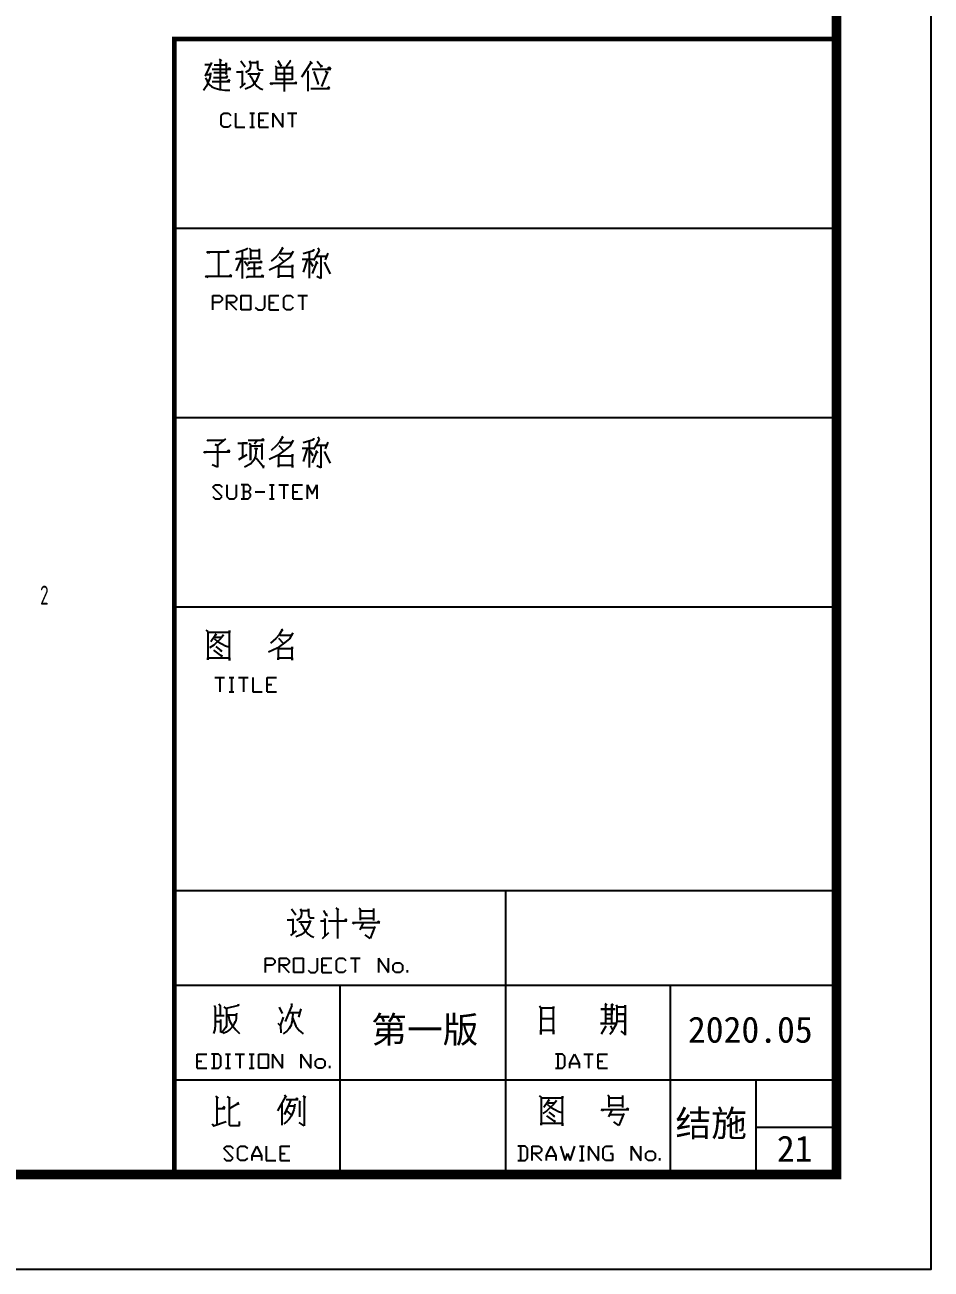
# Model space of a CAD drawing. Extents: x 2025205 to 2402328, y -557483 to 329036.
# Drawn here: x 2274756 to 2289127, y 57654 to 77379 of the extents above; entities that cross this region are included whole.
import ezdxf

# ---------------------------------------------------------------- set-up
doc = ezdxf.new("R2010")
doc.units = 0
doc.header["$LTSCALE"] = 1500
doc.header["$MEASUREMENT"] = 0
doc.layers.add('15', color=3, linetype='Continuous')
doc.layers.add('PUB_TITLE', color=4, linetype='Continuous')
doc.styles.add('TSSD_REIN', font='TSSDENG', dxfattribs={"width": 0.8, "bigfont": 'TSSDCHN'})
doc.styles.add('图签2', font='simhei.ttf', dxfattribs={"height": 1000})

msp = doc.modelspace()

# ---------------------------------------------------------------- linework, layer by layer
at = {"layer": 'PUB_TITLE'}
for p, q in [((2277611.3, 76749.6), (2277690.1, 76749.6)), ((2277716.3, 76781.1), (2277616.6, 76571.1)), ((2277758.3, 76744.4), (2277947.3, 76744.4)), ((2277837.1, 76833.6), (2277873.8, 76807.4)), ((2277852.8, 76817.9), (2277852.8, 76361.1)), ((2277873.8, 76807.4), (2277852.8, 76817.9)), ((2277947.3, 76775.9), (2277947.3, 76592.1)), ((2277947.3, 76744.4), (2277947.3, 76775.9)), ((2278178.3, 76807.4), (2278246.6, 76712.9)), ((2278314.8, 76807.4), (2278330.6, 76781.1)), ((2278330.6, 76781.1), (2278335.8, 76733.9)), ((2278335.8, 76733.9), (2278330.6, 76691.9)), ((2278335.8, 76781.1), (2278446.1, 76781.1)), ((2278446.1, 76807.4), (2278446.1, 76697.1)), ((2278446.1, 76781.1), (2278446.1, 76807.4)), ((2278766.3, 76812.6), (2278818.8, 76723.4)), ((2278965.8, 76802.1), (2278897.6, 76712.9)), ((2278955.3, 76817.9), (2278965.8, 76802.1)), ((2279291.3, 76775.9), (2279144.3, 76550.1)), ((2279275.6, 76802.1), (2279312.3, 76765.4)), ((2279312.3, 76765.4), (2279291.3, 76775.9)), ((2279391.1, 76802.1), (2279459.3, 76718.1)), ((2279469.8, 76733.9), (2279438.3, 76702.4)), ((2279459.3, 76718.1), (2279469.8, 76733.9)), ((2277616.6, 76571.1), (2277637.6, 76592.1)), ((2277621.8, 76539.6), (2277642.8, 76508.1)), ((2277637.6, 76592.1), (2277700.6, 76592.1)), ((2277695.3, 76560.6), (2277684.8, 76523.9)), ((2277700.6, 76618.4), (2277695.3, 76560.6)), ((2277700.6, 76592.1), (2277700.6, 76618.4)), ((2277726.8, 76676.1), (2278020.8, 76676.1)), ((2277747.8, 76544.9), (2277963.1, 76544.9)), ((2277947.3, 76618.4), (2277753.1, 76618.4)), ((2277957.8, 76565.9), (2277942.1, 76550.1)), ((2277947.3, 76592.1), (2277947.3, 76618.4)), ((2277968.3, 76550.1), (2277957.8, 76571.1)), ((2277963.1, 76571.1), (2277957.8, 76565.9)), ((2277963.1, 76544.9), (2277963.1, 76571.1)), ((2277999.8, 76697.1), (2277984.1, 76676.1)), ((2278020.8, 76676.1), (2277999.8, 76697.1)), ((2278110.1, 76634.1), (2278199.3, 76634.1)), ((2278199.3, 76649.9), (2278199.3, 76413.6)), ((2278199.3, 76634.1), (2278199.3, 76649.9)), ((2278309.6, 76655.1), (2278257.1, 76623.6)), ((2278293.8, 76602.6), (2278467.1, 76602.6)), ((2278330.6, 76691.9), (2278309.6, 76655.1)), ((2278325.3, 76581.6), (2278346.3, 76550.1)), ((2278346.3, 76550.1), (2278367.3, 76508.1)), ((2278451.3, 76555.4), (2278419.8, 76481.9)), ((2278446.1, 76697.1), (2278456.6, 76676.1)), ((2278477.6, 76623.6), (2278451.3, 76555.4)), ((2278456.6, 76676.1), (2278477.6, 76665.6)), ((2278467.1, 76602.6), (2278477.6, 76623.6)), ((2278477.6, 76665.6), (2278535.3, 76665.6)), ((2278724.3, 76728.6), (2278740.1, 76712.9)), ((2278740.1, 76712.9), (2278740.1, 76502.9)), ((2278745.3, 76607.9), (2278992.1, 76607.9)), ((2278750.6, 76702.4), (2278992.1, 76702.4)), ((2278866.1, 76697.1), (2278866.1, 76324.4)), ((2278992.1, 76718.1), (2278992.1, 76508.1)), ((2279244.1, 76649.9), (2279244.1, 76329.6)), ((2279312.3, 76676.1), (2279606.3, 76676.1)), ((2279338.6, 76639.4), (2279406.8, 76445.1)), ((2279548.6, 76623.6), (2279459.3, 76403.1)), ((2279517.1, 76644.6), (2279564.3, 76618.4)), ((2279564.3, 76618.4), (2279548.6, 76623.6)), ((2279580.1, 76707.6), (2279553.8, 76686.6)), ((2279606.3, 76676.1), (2279580.1, 76707.6)), ((2277632.3, 76403.1), (2277590.3, 76340.1)), ((2277653.3, 76445.1), (2277632.3, 76403.1)), ((2277642.8, 76508.1), (2277653.3, 76471.4)), ((2277669.1, 76487.1), (2277653.3, 76445.1)), ((2277653.3, 76471.4), (2277679.6, 76434.6)), ((2277684.8, 76523.9), (2277669.1, 76487.1)), ((2277679.6, 76434.6), (2277721.6, 76397.9)), ((2277721.6, 76397.9), (2277774.1, 76376.9)), ((2277726.8, 76481.9), (2278005.1, 76481.9)), ((2277774.1, 76376.9), (2277847.6, 76355.9)), ((2277847.6, 76355.9), (2277926.3, 76345.4)), ((2277926.3, 76345.4), (2278005.1, 76345.4)), ((2277989.3, 76508.1), (2277957.8, 76481.9)), ((2278005.1, 76481.9), (2277989.3, 76508.1)), ((2278167.8, 76382.1), (2278257.1, 76455.6)), ((2278199.3, 76413.6), (2278167.8, 76382.1)), ((2278325.3, 76392.6), (2278246.6, 76361.1)), ((2278377.8, 76429.4), (2278325.3, 76392.6)), ((2278367.3, 76508.1), (2278404.1, 76450.4)), ((2278419.8, 76481.9), (2278377.8, 76429.4)), ((2278404.1, 76450.4), (2278435.6, 76408.4)), ((2278435.6, 76408.4), (2278477.6, 76376.9)), ((2278477.6, 76376.9), (2278530.1, 76355.9)), ((2278645.6, 76455.6), (2279070.8, 76455.6)), ((2278661.3, 76434.6), (2278645.6, 76455.6)), ((2278682.3, 76450.4), (2278661.3, 76434.6)), ((2278740.1, 76518.6), (2278992.1, 76518.6)), ((2279055.1, 76471.4), (2279034.1, 76455.6)), ((2279070.8, 76455.6), (2279055.1, 76471.4)), ((2279291.3, 76371.6), (2279585.3, 76371.6)), ((2279406.8, 76460.9), (2279396.3, 76434.6)), ((2279406.8, 76445.1), (2279406.8, 76460.9)), ((2279580.1, 76392.6), (2279553.8, 76376.9)), ((2279585.3, 76371.6), (2279580.1, 76392.6)), ((2277870.9, 75943.4), (2277908.4, 75980.9)), ((2277870.9, 75793.4), (2277870.9, 75943.4)), ((2277908.4, 75980.9), (2277983.4, 75980.9)), ((2277983.4, 75980.9), (2278020.9, 75943.4)), ((2278095.9, 75980.9), (2278095.9, 75755.9)), ((2278320.9, 75980.9), (2278395.9, 75980.9)), ((2278358.4, 75980.9), (2278358.4, 75755.9)), ((2278470.9, 75980.9), (2278620.9, 75980.9)), ((2278470.9, 75755.9), (2278470.9, 75980.9)), ((2278695.9, 75980.9), (2278845.9, 75755.9)), ((2278695.9, 75755.9), (2278695.9, 75980.9)), ((2278845.9, 75755.9), (2278845.9, 75980.9)), ((2278920.9, 75980.9), (2279070.9, 75980.9)), ((2278995.9, 75980.9), (2278995.9, 75755.9)), ((2277908.4, 75755.9), (2277870.9, 75793.4)), ((2277983.4, 75755.9), (2277908.4, 75755.9)), ((2278020.9, 75793.4), (2277983.4, 75755.9)), ((2278095.9, 75755.9), (2278245.9, 75755.9)), ((2278320.9, 75755.9), (2278395.9, 75755.9)), ((2278470.9, 75868.4), (2278545.9, 75868.4)), ((2278470.9, 75755.9), (2278620.9, 75755.9)), ((2277127.3, 74153.5), (2287627.3, 74153.5)), ((2277640.6, 73782.3), (2277997.6, 73782.3)), ((2277666.8, 73756.1), (2277640.6, 73782.3)), ((2277687.8, 73782.3), (2277666.8, 73756.1)), ((2277824.3, 73782.3), (2277824.3, 73393.8)), ((2277824.3, 73777.1), (2277824.3, 73393.8)), ((2277976.6, 73803.3), (2277955.6, 73777.1)), ((2277997.6, 73782.3), (2277976.6, 73803.3)), ((2278281.1, 73824.3), (2278107.8, 73766.6)), ((2278202.3, 73798.1), (2278202.3, 73357.1)), ((2278270.6, 73845.3), (2278281.1, 73824.3)), ((2278312.6, 73840.1), (2278333.6, 73819.1)), ((2278333.6, 73819.1), (2278333.6, 73656.3)), ((2278333.6, 73803.3), (2278475.3, 73803.3)), ((2278470.1, 73829.6), (2278470.1, 73661.6)), ((2278842.8, 73840.1), (2278795.6, 73761.3)), ((2278832.3, 73855.8), (2278853.3, 73829.6)), ((2278853.3, 73829.6), (2278842.8, 73840.1)), ((2279010.8, 73792.8), (2278958.3, 73698.3)), ((2278984.6, 73756.1), (2279010.8, 73792.8)), ((2279331.1, 73798.1), (2279168.3, 73750.8)), ((2279262.8, 73777.1), (2279262.8, 73362.3)), ((2279331.1, 73824.3), (2279331.1, 73798.1)), ((2279420.3, 73803.3), (2279331.1, 73645.8)), ((2279399.3, 73845.3), (2279420.3, 73803.3)), ((2278107.8, 73677.3), (2278302.1, 73677.3)), ((2278113.1, 73651.1), (2278107.8, 73677.3)), ((2278186.6, 73666.8), (2278107.8, 73477.8)), ((2278239.1, 73635.3), (2278291.6, 73556.6)), ((2278302.1, 73614.3), (2278517.3, 73614.3)), ((2278312.6, 73582.8), (2278302.1, 73614.3)), ((2278338.8, 73682.6), (2278475.3, 73682.6)), ((2278391.3, 73609.1), (2278391.3, 73388.6)), ((2278496.3, 73635.3), (2278470.1, 73609.1)), ((2278517.3, 73614.3), (2278496.3, 73635.3)), ((2278743.1, 73703.6), (2278659.1, 73630.1)), ((2278795.6, 73761.3), (2278743.1, 73703.6)), ((2278858.6, 73619.6), (2278764.1, 73551.3)), ((2278785.1, 73708.8), (2278858.6, 73630.1)), ((2278806.1, 73756.1), (2278984.6, 73756.1)), ((2278958.3, 73698.3), (2278858.6, 73619.6)), ((2279152.6, 73666.8), (2279331.1, 73666.8)), ((2279231.3, 73656.3), (2279168.3, 73456.8)), ((2279273.3, 73630.1), (2279320.6, 73551.3)), ((2279383.6, 73619.6), (2279310.1, 73435.8)), ((2279362.6, 73714.1), (2279546.3, 73714.1)), ((2279367.8, 73630.1), (2279399.3, 73593.3)), ((2279451.8, 73714.1), (2279451.8, 73357.1)), ((2279504.3, 73614.3), (2279598.8, 73430.6)), ((2279562.1, 73761.3), (2279520.1, 73656.3)), ((2277619.6, 73393.8), (2278039.6, 73393.8)), ((2277635.3, 73372.8), (2277619.6, 73393.8)), ((2277661.6, 73388.6), (2277635.3, 73372.8)), ((2278018.6, 73414.8), (2277997.6, 73393.8)), ((2278039.6, 73393.8), (2278018.6, 73414.8)), ((2278275.8, 73388.6), (2278543.6, 73388.6)), ((2278286.3, 73362.3), (2278275.8, 73388.6)), ((2278296.8, 73519.8), (2278501.6, 73519.8)), ((2278307.3, 73488.3), (2278296.8, 73519.8)), ((2278480.6, 73540.8), (2278459.6, 73514.6)), ((2278501.6, 73519.8), (2278480.6, 73540.8)), ((2278522.6, 73409.6), (2278501.6, 73383.3)), ((2278543.6, 73388.6), (2278522.6, 73409.6)), ((2278764.1, 73551.3), (2278627.6, 73488.3)), ((2278769.3, 73567.1), (2278779.8, 73556.6)), ((2278779.8, 73556.6), (2278779.8, 73367.6)), ((2278779.8, 73399.1), (2279000.3, 73399.1)), ((2278779.8, 73367.6), (2278779.8, 73399.1)), ((2279000.3, 73540.8), (2278790.3, 73540.8)), ((2279000.3, 73572.3), (2279000.3, 73540.8)), ((2279000.3, 73362.3), (2279000.3, 73572.3)), ((2279000.3, 73399.1), (2279000.3, 73362.3)), ((2279451.8, 73357.1), (2279383.6, 73388.6)), ((2277735.2, 73087.6), (2277847.7, 73087.6)), ((2277735.2, 72862.6), (2277735.2, 73087.6)), ((2277847.7, 73087.6), (2277885.2, 73050.1)), ((2277885.2, 73012.6), (2277847.7, 72975.1)), ((2277885.2, 73050.1), (2277885.2, 73012.6)), ((2277960.2, 73087.6), (2278072.7, 73087.6)), ((2277960.2, 72862.6), (2277960.2, 73087.6)), ((2278072.7, 73087.6), (2278110.2, 73050.1)), ((2278110.2, 73012.6), (2278072.7, 72975.1)), ((2278110.2, 73050.1), (2278110.2, 73012.6)), ((2278185.2, 73087.6), (2278335.2, 73087.6)), ((2278185.2, 72862.6), (2278185.2, 73087.6)), ((2278335.2, 73087.6), (2278335.2, 72862.6)), ((2278560.2, 72900.1), (2278560.2, 73087.6)), ((2278635.2, 73087.6), (2278785.2, 73087.6)), ((2278635.2, 72862.6), (2278635.2, 73087.6)), ((2278860.2, 73050.1), (2278897.7, 73087.6)), ((2278860.2, 72900.1), (2278860.2, 73050.1)), ((2278897.7, 73087.6), (2278972.7, 73087.6)), ((2278972.7, 73087.6), (2279010.2, 73050.1)), ((2279085.2, 73087.6), (2279235.2, 73087.6)), ((2279160.2, 73087.6), (2279160.2, 72862.6)), ((2277847.7, 72975.1), (2277735.2, 72975.1)), ((2278072.7, 72975.1), (2277960.2, 72975.1)), ((2277997.7, 72975.1), (2278110.2, 72862.6)), ((2278335.2, 72862.6), (2278185.2, 72862.6)), ((2278410.2, 72900.1), (2278447.7, 72862.6)), ((2278447.7, 72862.6), (2278522.7, 72862.6)), ((2278522.7, 72862.6), (2278560.2, 72900.1)), ((2278635.2, 72975.1), (2278710.2, 72975.1)), ((2278635.2, 72862.6), (2278785.2, 72862.6)), ((2278897.7, 72862.6), (2278860.2, 72900.1)), ((2278972.7, 72862.6), (2278897.7, 72862.6)), ((2279010.2, 72900.1), (2278972.7, 72862.6)), ((2277127.3, 71153.5), (2287627.3, 71153.5)), ((2277939.8, 70813.8), (2277808.6, 70708.8)), ((2277918.8, 70792.8), (2277939.8, 70813.8)), ((2278527.8, 70813.8), (2278512.1, 70792.8)), ((2278548.8, 70792.8), (2278527.8, 70813.8)), ((2278842.8, 70840.1), (2278795.6, 70761.3)), ((2278832.3, 70855.8), (2278853.3, 70829.6)), ((2278853.3, 70829.6), (2278842.8, 70840.1)), ((2279331.1, 70824.3), (2279331.1, 70798.1)), ((2279399.3, 70845.3), (2279420.3, 70803.3)), ((2277645.8, 70792.8), (2277918.8, 70792.8)), ((2277661.6, 70777.1), (2277645.8, 70792.8)), ((2277677.3, 70792.8), (2277661.6, 70777.1)), ((2277771.8, 70724.6), (2277808.6, 70708.8)), ((2277808.6, 70708.8), (2277771.8, 70724.6)), ((2277808.6, 70708.8), (2277808.6, 70367.6)), ((2277987.1, 70635.3), (2277966.1, 70614.3)), ((2278008.1, 70609.1), (2277987.1, 70635.3)), ((2278134.1, 70745.6), (2278286.3, 70745.6)), ((2278207.6, 70745.6), (2278207.6, 70525.1)), ((2278286.3, 70745.6), (2278207.6, 70745.6)), ((2278296.8, 70792.8), (2278548.8, 70792.8)), ((2278307.3, 70740.3), (2278333.6, 70724.6)), ((2278333.6, 70724.6), (2278333.6, 70477.8)), ((2278333.6, 70703.6), (2278512.1, 70703.6)), ((2278333.6, 70477.8), (2278333.6, 70703.6)), ((2278438.6, 70787.6), (2278396.6, 70729.8)), ((2278396.6, 70666.8), (2278443.8, 70651.1)), ((2278422.8, 70661.6), (2278412.3, 70540.8)), ((2278443.8, 70651.1), (2278422.8, 70661.6)), ((2278512.1, 70740.3), (2278512.1, 70488.3)), ((2278512.1, 70703.6), (2278512.1, 70740.3)), ((2278743.1, 70703.6), (2278659.1, 70630.1)), ((2278795.6, 70761.3), (2278743.1, 70703.6)), ((2278858.6, 70619.6), (2278764.1, 70551.3)), ((2278785.1, 70708.8), (2278858.6, 70630.1)), ((2278806.1, 70756.1), (2278984.6, 70756.1)), ((2278958.3, 70698.3), (2278858.6, 70619.6)), ((2279010.8, 70792.8), (2278958.3, 70698.3)), ((2278984.6, 70756.1), (2279010.8, 70792.8)), ((2279152.6, 70666.8), (2279331.1, 70666.8)), ((2279331.1, 70798.1), (2279168.3, 70750.8)), ((2279231.3, 70656.3), (2279168.3, 70456.8)), ((2279262.8, 70777.1), (2279262.8, 70362.3)), ((2279273.3, 70630.1), (2279320.6, 70551.3)), ((2279383.6, 70619.6), (2279310.1, 70435.8)), ((2279420.3, 70803.3), (2279331.1, 70645.8)), ((2279362.6, 70714.1), (2279546.3, 70714.1)), ((2279367.8, 70630.1), (2279399.3, 70593.3)), ((2279451.8, 70714.1), (2279451.8, 70357.1)), ((2279562.1, 70761.3), (2279520.1, 70656.3)), ((2277593.3, 70609.1), (2278008.1, 70609.1)), ((2277614.3, 70593.3), (2277593.3, 70609.1)), ((2277640.6, 70614.3), (2277614.3, 70593.3)), ((2278149.8, 70488.3), (2278281.1, 70567.1)), ((2278207.6, 70525.1), (2278149.8, 70488.3)), ((2278338.8, 70420.1), (2278239.1, 70367.6)), ((2278386.1, 70477.8), (2278338.8, 70420.1)), ((2278412.3, 70540.8), (2278386.1, 70477.8)), ((2278422.8, 70514.6), (2278533.1, 70378.1)), ((2278764.1, 70551.3), (2278627.6, 70488.3)), ((2278769.3, 70567.1), (2278779.8, 70556.6)), ((2278779.8, 70556.6), (2278779.8, 70367.6)), ((2279000.3, 70540.8), (2278790.3, 70540.8)), ((2279000.3, 70572.3), (2279000.3, 70540.8)), ((2279000.3, 70362.3), (2279000.3, 70572.3)), ((2279504.3, 70614.3), (2279598.8, 70430.6)), ((2277808.6, 70367.6), (2277724.6, 70404.3)), ((2278538.3, 70393.8), (2278533.1, 70351.8)), ((2278533.1, 70378.1), (2278538.3, 70393.8)), ((2278779.8, 70399.1), (2279000.3, 70399.1)), ((2278779.8, 70367.6), (2278779.8, 70399.1)), ((2279000.3, 70399.1), (2279000.3, 70362.3)), ((2279451.8, 70357.1), (2279383.6, 70388.6)), ((2277735.2, 70050.1), (2277772.7, 70087.6)), ((2277885.2, 69900.1), (2277735.2, 70050.1)), ((2277772.7, 70087.6), (2277847.7, 70087.6)), ((2277847.7, 70087.6), (2277885.2, 70050.1)), ((2277960.2, 70087.6), (2277960.2, 69900.1)), ((2278110.2, 69900.1), (2278110.2, 70087.6)), ((2278297.7, 70087.6), (2278185.2, 70087.6)), ((2278222.7, 70087.6), (2278222.7, 69862.6)), ((2278335.2, 70050.1), (2278297.7, 70087.6)), ((2278335.2, 70012.6), (2278335.2, 70050.1)), ((2278635.2, 70087.6), (2278710.2, 70087.6)), ((2278672.7, 70087.6), (2278672.7, 69862.6)), ((2278785.2, 70087.6), (2278935.2, 70087.6)), ((2278860.2, 70087.6), (2278860.2, 69862.6)), ((2279010.2, 70087.6), (2279160.2, 70087.6)), ((2279010.2, 69862.6), (2279010.2, 70087.6)), ((2279235.2, 70087.6), (2279310.2, 69937.6)), ((2279235.2, 69862.6), (2279235.2, 70087.6)), ((2279310.2, 69937.6), (2279385.2, 70087.6)), ((2279385.2, 70087.6), (2279385.2, 69862.6)), ((2277735.2, 69900.1), (2277772.7, 69862.6)), ((2277772.7, 69862.6), (2277847.7, 69862.6)), ((2277847.7, 69862.6), (2277885.2, 69900.1)), ((2277960.2, 69900.1), (2277997.7, 69862.6)), ((2277997.7, 69862.6), (2278072.7, 69862.6)), ((2278072.7, 69862.6), (2278110.2, 69900.1)), ((2278185.2, 69862.6), (2278297.7, 69862.6)), ((2278297.7, 69975.1), (2278222.7, 69975.1)), ((2278297.7, 69975.1), (2278335.2, 70012.6)), ((2278335.2, 69937.6), (2278297.7, 69975.1)), ((2278297.7, 69862.6), (2278335.2, 69900.1)), ((2278335.2, 69900.1), (2278335.2, 69937.6)), ((2278410.2, 69975.1), (2278560.2, 69975.1)), ((2278635.2, 69862.6), (2278710.2, 69862.6)), ((2279010.2, 69975.1), (2279085.2, 69975.1)), ((2279010.2, 69862.6), (2279160.2, 69862.6)), ((2277127.3, 68153.5), (2287627.3, 68153.5)), ((2277628.1, 67781), (2277659.6, 67760)), ((2277659.6, 67760), (2277659.6, 67313.7)), ((2278000.9, 67744.2), (2277659.6, 67744.2)), ((2277785.6, 67712.7), (2277706.9, 67597.2)), ((2277769.9, 67723.2), (2277796.1, 67702.2)), ((2277769.9, 67670.7), (2277874.9, 67670.7)), ((2277796.1, 67702.2), (2277785.6, 67712.7)), ((2277906.4, 67707.5), (2277859.1, 67644.5)), ((2277874.9, 67670.7), (2277906.4, 67707.5)), ((2278000.9, 67775.7), (2278000.9, 67744.2)), ((2278000.9, 67303.2), (2278000.9, 67775.7)), ((2278788.4, 67707.5), (2278735.9, 67649.7)), ((2278835.6, 67786.2), (2278788.4, 67707.5)), ((2278798.9, 67702.2), (2278977.4, 67702.2)), ((2278825.1, 67802), (2278846.1, 67775.7)), ((2278846.1, 67775.7), (2278835.6, 67786.2)), ((2279003.6, 67739), (2278951.1, 67644.5)), ((2278977.4, 67702.2), (2279003.6, 67739)), ((2277754.1, 67544.7), (2277685.9, 67502.7)), ((2277748.9, 67466), (2277874.9, 67371.5)), ((2277801.4, 67592), (2277754.1, 67544.7)), ((2277759.4, 67649.7), (2277811.9, 67602.5)), ((2277785.6, 67523.7), (2277869.6, 67455.5)), ((2277859.1, 67644.5), (2277801.4, 67592)), ((2277811.9, 67602.5), (2277880.1, 67565.7)), ((2277874.9, 67466), (2277859.1, 67439.7)), ((2277869.6, 67455.5), (2277874.9, 67466)), ((2277880.1, 67565.7), (2277937.9, 67534.2)), ((2277937.9, 67534.2), (2277990.4, 67518.5)), ((2278756.9, 67497.5), (2278620.4, 67434.5)), ((2278735.9, 67649.7), (2278651.9, 67576.2)), ((2278851.4, 67565.7), (2278756.9, 67497.5)), ((2278762.1, 67513.2), (2278772.6, 67502.7)), ((2278772.6, 67502.7), (2278772.6, 67313.7)), ((2278777.9, 67655), (2278851.4, 67576.2)), ((2278993.1, 67487), (2278783.1, 67487)), ((2278951.1, 67644.5), (2278851.4, 67565.7)), ((2278993.1, 67518.5), (2278993.1, 67487)), ((2278993.1, 67308.5), (2278993.1, 67518.5)), ((2277659.6, 67345.2), (2278000.9, 67345.2)), ((2277659.6, 67313.7), (2277659.6, 67345.2)), ((2277885.4, 67387.2), (2277864.4, 67361)), ((2277874.9, 67371.5), (2277885.4, 67387.2)), ((2278000.9, 67345.2), (2278000.9, 67303.2)), ((2278772.6, 67345.2), (2278993.1, 67345.2)), ((2278772.6, 67313.7), (2278772.6, 67345.2)), ((2278993.1, 67345.2), (2278993.1, 67308.5)), ((2277770.7, 67032.6), (2277920.7, 67032.6)), ((2277845.7, 67032.6), (2277845.7, 66807.6)), ((2277995.7, 67032.6), (2278070.7, 67032.6)), ((2278033.2, 67032.6), (2278033.2, 66807.6)), ((2278145.7, 67032.6), (2278295.7, 67032.6)), ((2278220.7, 67032.6), (2278220.7, 66807.6)), ((2278370.7, 67032.6), (2278370.7, 66807.6)), ((2278595.7, 67032.6), (2278745.7, 67032.6)), ((2278595.7, 66807.6), (2278595.7, 67032.6)), ((2278595.7, 66920.1), (2278670.7, 66920.1)), ((2277995.7, 66807.6), (2278070.7, 66807.6)), ((2278370.7, 66807.6), (2278520.7, 66807.6)), ((2278595.7, 66807.6), (2278745.7, 66807.6)), ((2277127.3, 63653.5), (2287627.3, 63653.5)), ((2282375.2, 63653.5), (2282375.2, 59153.5)), ((2278984.7, 63365.7), (2279053, 63271.2)), ((2279121.2, 63365.7), (2279137, 63339.4)), ((2279137, 63339.4), (2279142.2, 63292.2)), ((2279142.2, 63339.4), (2279252.5, 63339.4)), ((2279252.5, 63365.7), (2279252.5, 63255.4)), ((2279252.5, 63339.4), (2279252.5, 63365.7)), ((2279494, 63339.4), (2279541.2, 63255.4)), ((2279688.2, 63381.4), (2279730.2, 63344.7)), ((2279714.5, 63365.7), (2279714.5, 62893.2)), ((2279730.2, 63344.7), (2279714.5, 63365.7)), ((2280050.5, 63376.2), (2280071.5, 63360.4)), ((2280066.2, 63334.2), (2280281.5, 63334.2)), ((2280071.5, 63360.4), (2280071.5, 63187.2)), ((2280286.7, 63370.9), (2280286.7, 63181.9)), ((2278916.5, 63192.4), (2279005.7, 63192.4)), ((2279005.7, 63208.2), (2279005.7, 62971.9)), ((2279005.7, 63192.4), (2279005.7, 63208.2)), ((2279116, 63213.4), (2279063.5, 63181.9)), ((2279100.2, 63160.9), (2279273.5, 63160.9)), ((2279137, 63250.2), (2279116, 63213.4)), ((2279131.7, 63139.9), (2279152.7, 63108.4)), ((2279142.2, 63292.2), (2279137, 63250.2)), ((2279252.5, 63255.4), (2279263, 63234.4)), ((2279284, 63181.9), (2279257.7, 63113.7)), ((2279263, 63234.4), (2279284, 63223.9)), ((2279273.5, 63160.9), (2279284, 63181.9)), ((2279284, 63223.9), (2279341.7, 63223.9)), ((2279441.5, 63176.7), (2279515, 63176.7)), ((2279515, 63213.4), (2279515, 62924.7)), ((2279515, 63176.7), (2279515, 63213.4)), ((2279551.7, 63271.2), (2279520.2, 63286.9)), ((2279541.2, 63255.4), (2279551.7, 63271.2)), ((2279572.7, 63176.7), (2279861.5, 63176.7)), ((2279845.7, 63202.9), (2279830, 63176.7)), ((2279861.5, 63176.7), (2279845.7, 63202.9)), ((2279950.7, 63150.4), (2280386.5, 63150.4)), ((2279977, 63129.4), (2279950.7, 63150.4)), ((2279987.5, 63145.2), (2279977, 63129.4)), ((2280066.2, 63218.7), (2280281.5, 63218.7)), ((2280118.7, 63145.2), (2280066.2, 63029.7)), ((2280360.2, 63166.2), (2280334, 63145.2)), ((2280386.5, 63150.4), (2280360.2, 63166.2)), ((2278974.2, 62940.4), (2279063.5, 63013.9)), ((2279005.7, 62971.9), (2278974.2, 62940.4)), ((2279131.7, 62950.9), (2279053, 62919.4)), ((2279184.2, 62987.7), (2279131.7, 62950.9)), ((2279152.7, 63108.4), (2279173.7, 63066.4)), ((2279173.7, 63066.4), (2279210.5, 63008.7)), ((2279226.2, 63040.2), (2279184.2, 62987.7)), ((2279210.5, 63008.7), (2279242, 62966.7)), ((2279257.7, 63113.7), (2279226.2, 63040.2)), ((2279242, 62966.7), (2279284, 62935.2)), ((2279284, 62935.2), (2279336.5, 62914.2)), ((2279478.2, 62893.2), (2279578, 62987.7)), ((2280082, 63071.7), (2280286.7, 63071.7)), ((2280229, 62893.2), (2280150.2, 62950.9)), ((2280307.7, 63087.4), (2280229, 62893.2)), ((2278571.2, 62582.9), (2278683.7, 62582.9)), ((2278571.2, 62357.9), (2278571.2, 62582.9)), ((2278683.7, 62582.9), (2278721.2, 62545.4)), ((2278721.2, 62545.4), (2278721.2, 62507.9)), ((2278796.2, 62582.9), (2278908.7, 62582.9)), ((2278796.2, 62357.9), (2278796.2, 62582.9)), ((2278908.7, 62582.9), (2278946.2, 62545.4)), ((2278946.2, 62545.4), (2278946.2, 62507.9)), ((2279021.2, 62582.9), (2279171.2, 62582.9)), ((2279021.2, 62357.9), (2279021.2, 62582.9)), ((2279171.2, 62582.9), (2279171.2, 62357.9)), ((2279396.2, 62395.4), (2279396.2, 62582.9)), ((2279471.2, 62582.9), (2279621.2, 62582.9)), ((2279471.2, 62357.9), (2279471.2, 62582.9)), ((2279696.2, 62545.4), (2279733.7, 62582.9)), ((2279696.2, 62395.4), (2279696.2, 62545.4)), ((2279733.7, 62582.9), (2279808.7, 62582.9)), ((2279808.7, 62582.9), (2279846.2, 62545.4)), ((2279921.2, 62582.9), (2280071.2, 62582.9)), ((2279996.2, 62582.9), (2279996.2, 62357.9)), ((2280371.2, 62582.9), (2280521.2, 62357.9)), ((2280371.2, 62357.9), (2280371.2, 62582.9)), ((2280521.2, 62357.9), (2280521.2, 62582.9)), ((2278683.7, 62470.4), (2278571.2, 62470.4)), ((2278721.2, 62507.9), (2278683.7, 62470.4)), ((2278908.7, 62470.4), (2278796.2, 62470.4)), ((2278833.7, 62470.4), (2278946.2, 62357.9)), ((2278946.2, 62507.9), (2278908.7, 62470.4)), ((2279171.2, 62357.9), (2279021.2, 62357.9)), ((2279246.2, 62395.4), (2279283.7, 62357.9)), ((2279283.7, 62357.9), (2279358.7, 62357.9)), ((2279358.7, 62357.9), (2279396.2, 62395.4)), ((2279471.2, 62470.4), (2279546.2, 62470.4)), ((2279471.2, 62357.9), (2279621.2, 62357.9)), ((2279733.7, 62357.9), (2279696.2, 62395.4)), ((2279808.7, 62357.9), (2279733.7, 62357.9)), ((2279846.2, 62395.4), (2279808.7, 62357.9)), ((2280596.2, 62470.4), (2280633.7, 62507.9)), ((2280596.2, 62395.4), (2280596.2, 62470.4)), ((2280633.7, 62357.9), (2280596.2, 62395.4)), ((2280633.7, 62507.9), (2280708.7, 62507.9)), ((2280708.7, 62357.9), (2280633.7, 62357.9)), ((2280708.7, 62507.9), (2280746.2, 62470.4)), ((2280746.2, 62395.4), (2280708.7, 62357.9)), ((2280746.2, 62470.4), (2280746.2, 62395.4)), ((2280821.2, 62357.9), (2280821.2, 62395.4)), ((2277127.3, 62153.5), (2287627.3, 62153.5)), ((2279750.2, 62153.5), (2279750.2, 59153.5)), ((2284988.6, 62153.5), (2284988.6, 59153.5)), ((2277755, 61830.8), (2277776, 61799.3)), ((2277776, 61799.3), (2277776, 61500)), ((2277833.7, 61857), (2277854.7, 61830.8)), ((2277854.7, 61830.8), (2277854.7, 61673.3)), ((2277949.2, 61783.5), (2277917.7, 61809.8)), ((2278143.5, 61830.8), (2277949.2, 61783.5)), ((2277954.5, 61788.8), (2277954.5, 61505.3)), ((2278138.2, 61857), (2278143.5, 61830.8)), ((2278789.2, 61804.5), (2278836.5, 61704.8)), ((2278988.7, 61830.8), (2278883.7, 61578.8)), ((2278978.2, 61862.3), (2278988.7, 61830.8)), ((2279130.5, 61778.3), (2279093.7, 61647)), ((2282918.7, 61825.5), (2282939.7, 61794)), ((2282939.7, 61794), (2282939.7, 61374)), ((2282944.9, 61788.8), (2282944.9, 61626)), ((2283139.2, 61788.8), (2282944.9, 61788.8)), ((2283139.2, 61815), (2283139.2, 61788.8)), ((2283139.2, 61379.3), (2283139.2, 61815)), ((2283889.9, 61773), (2284115.7, 61773)), ((2284063.2, 61773), (2283889.9, 61773)), ((2283952.9, 61862.3), (2283984.4, 61836)), ((2283963.4, 61851.8), (2283963.4, 61547.3)), ((2283984.4, 61836), (2283963.4, 61851.8)), ((2284057.9, 61862.3), (2284084.2, 61836)), ((2284063.2, 61851.8), (2284063.2, 61773)), ((2284063.2, 61547.3), (2284063.2, 61851.8)), ((2284063.2, 61773), (2284063.2, 61689)), ((2284115.7, 61773), (2284063.2, 61773)), ((2284131.4, 61841.3), (2284141.9, 61815)), ((2284141.9, 61815), (2284141.9, 61578.8)), ((2284141.9, 61809.8), (2284273.2, 61809.8)), ((2284273.2, 61836), (2284273.2, 61363.5)), ((2284273.2, 61809.8), (2284273.2, 61836)), ((2277776, 61673.3), (2277917.7, 61673.3)), ((2277781.2, 61578.8), (2277860, 61578.8)), ((2277860, 61610.3), (2277860, 61405.5)), ((2277959.7, 61683.8), (2278112, 61683.8)), ((2277980.7, 61668), (2277991.2, 61641.8)), ((2277991.2, 61641.8), (2277996.5, 61605)), ((2277996.5, 61605), (2278007, 61578.8)), ((2278007, 61578.8), (2278033.2, 61536.8)), ((2278075.2, 61547.3), (2278059.5, 61515.8)), ((2278091, 61573.5), (2278075.2, 61547.3)), ((2278101.5, 61594.5), (2278091, 61573.5)), ((2278106.7, 61626), (2278101.5, 61594.5)), ((2278112, 61710), (2278106.7, 61668)), ((2278106.7, 61668), (2278106.7, 61626)), ((2278768.2, 61552.5), (2278810.2, 61510.5)), ((2278810.2, 61510.5), (2278857.5, 61647)), ((2278941.5, 61720.5), (2279114.7, 61720.5)), ((2278983.5, 61552.5), (2278978.2, 61521)), ((2278994, 61589.3), (2278983.5, 61552.5)), ((2278994, 61710), (2279004.5, 61689)), ((2279004.5, 61689), (2278994, 61626)), ((2278994, 61626), (2278994, 61589.3)), ((2278999.2, 61636.5), (2279009.7, 61610.3)), ((2279009.7, 61610.3), (2279020.2, 61584)), ((2279020.2, 61584), (2279030.7, 61557.8)), ((2279030.7, 61557.8), (2279041.2, 61531.5)), ((2282944.9, 61626), (2283144.4, 61626)), ((2283884.7, 61547.3), (2284126.2, 61547.3)), ((2283963.4, 61547.3), (2283884.7, 61547.3)), ((2283952.9, 61626), (2284063.2, 61626)), ((2284063.2, 61689), (2283958.2, 61689)), ((2284126.2, 61547.3), (2284063.2, 61547.3)), ((2284141.9, 61578.8), (2284126.2, 61526.3)), ((2284152.4, 61694.3), (2284267.9, 61694.3)), ((2284273.2, 61694.3), (2284152.4, 61694.3)), ((2284267.9, 61578.8), (2284152.4, 61578.8)), ((2284267.9, 61694.3), (2284267.9, 61578.8)), ((2284273.2, 61363.5), (2284273.2, 61694.3)), ((2277760.2, 61421.3), (2277749.7, 61389.8)), ((2277770.7, 61452.8), (2277760.2, 61421.3)), ((2277776, 61500), (2277770.7, 61473.8)), ((2277770.7, 61473.8), (2277770.7, 61452.8)), ((2277938.7, 61479), (2277875.7, 61395)), ((2277949.2, 61410.8), (2277902, 61389.8)), ((2277954.5, 61505.3), (2277938.7, 61479)), ((2277986, 61437), (2277949.2, 61410.8)), ((2278012.2, 61458), (2277986, 61437)), ((2278038.5, 61484.3), (2278012.2, 61458)), ((2278033.2, 61536.8), (2278054.2, 61505.3)), ((2278059.5, 61515.8), (2278038.5, 61484.3)), ((2278054.2, 61505.3), (2278080.5, 61473.8)), ((2278080.5, 61473.8), (2278101.5, 61447.5)), ((2278101.5, 61447.5), (2278127.7, 61421.3)), ((2278127.7, 61421.3), (2278159.2, 61389.8)), ((2278810.2, 61510.5), (2278815.5, 61400.3)), ((2278910, 61426.5), (2278852.2, 61384.5)), ((2278931, 61447.5), (2278910, 61426.5)), ((2278946.7, 61468.5), (2278931, 61447.5)), ((2278962.5, 61494.8), (2278946.7, 61468.5)), ((2278978.2, 61521), (2278962.5, 61494.8)), ((2279041.2, 61531.5), (2279051.7, 61505.3)), ((2279051.7, 61505.3), (2279067.5, 61484.3)), ((2279067.5, 61484.3), (2279088.5, 61458)), ((2279088.5, 61458), (2279104.2, 61437)), ((2279104.2, 61437), (2279130.5, 61416)), ((2279130.5, 61416), (2279167.2, 61384.5)), ((2282939.7, 61442.3), (2283139.2, 61442.3)), ((2282939.7, 61374), (2282939.7, 61442.3)), ((2283139.2, 61442.3), (2283139.2, 61379.3)), ((2283968.7, 61505.3), (2283895.2, 61379.3)), ((2284063.2, 61410.8), (2284031.7, 61374)), ((2284042.2, 61510.5), (2284073.7, 61447.5)), ((2284089.4, 61463.3), (2284063.2, 61410.8)), ((2284126.2, 61526.3), (2284089.4, 61463.3)), ((2284204.9, 61426.5), (2284273.2, 61374)), ((2277489.5, 61062.3), (2277639.5, 61062.3)), ((2277489.5, 60837.3), (2277489.5, 61062.3)), ((2277827, 61062.3), (2277714.5, 61062.3)), ((2277752, 61062.3), (2277752, 60837.3)), ((2277864.5, 61024.8), (2277827, 61062.3)), ((2277864.5, 60874.8), (2277864.5, 61024.8)), ((2277939.5, 61062.3), (2278014.5, 61062.3)), ((2277977, 61062.3), (2277977, 60837.3)), ((2278089.5, 61062.3), (2278239.5, 61062.3)), ((2278164.5, 61062.3), (2278164.5, 60837.3)), ((2278314.5, 61062.3), (2278389.5, 61062.3)), ((2278352, 61062.3), (2278352, 60837.3)), ((2278464.5, 61062.3), (2278614.5, 61062.3)), ((2278464.5, 60837.3), (2278464.5, 61062.3)), ((2278614.5, 61062.3), (2278614.5, 60837.3)), ((2278689.5, 61062.3), (2278839.5, 60837.3)), ((2278689.5, 60837.3), (2278689.5, 61062.3)), ((2278839.5, 60837.3), (2278839.5, 61062.3)), ((2279139.5, 61062.3), (2279289.5, 60837.3)), ((2279139.5, 60837.3), (2279139.5, 61062.3)), ((2279289.5, 60837.3), (2279289.5, 61062.3)), ((2279364.5, 60949.8), (2279402, 60987.3)), ((2279402, 60987.3), (2279477, 60987.3)), ((2279477, 60987.3), (2279514.5, 60949.8)), ((2283283, 61062.3), (2283170.5, 61062.3)), ((2283208, 61062.3), (2283208, 60837.3)), ((2283320.5, 61024.8), (2283283, 61062.3)), ((2283320.5, 60874.8), (2283320.5, 61024.8)), ((2283395.5, 60912.3), (2283470.5, 61062.3)), ((2283470.5, 61062.3), (2283545.5, 60912.3)), ((2283620.5, 61062.3), (2283770.5, 61062.3)), ((2283695.5, 61062.3), (2283695.5, 60837.3)), ((2283845.5, 61062.3), (2283995.5, 61062.3)), ((2283845.5, 60837.3), (2283845.5, 61062.3)), ((2277489.5, 60949.8), (2277564.5, 60949.8)), ((2277489.5, 60837.3), (2277639.5, 60837.3)), ((2277714.5, 60837.3), (2277827, 60837.3)), ((2277827, 60837.3), (2277864.5, 60874.8)), ((2277939.5, 60837.3), (2278014.5, 60837.3)), ((2278314.5, 60837.3), (2278389.5, 60837.3)), ((2278614.5, 60837.3), (2278464.5, 60837.3)), ((2279364.5, 60874.8), (2279364.5, 60949.8)), ((2279402, 60837.3), (2279364.5, 60874.8)), ((2279477, 60837.3), (2279402, 60837.3)), ((2279514.5, 60874.8), (2279477, 60837.3)), ((2279514.5, 60949.8), (2279514.5, 60874.8)), ((2279589.5, 60837.3), (2279589.5, 60874.8)), ((2283170.5, 60837.3), (2283283, 60837.3)), ((2283283, 60837.3), (2283320.5, 60874.8)), ((2283395.5, 60912.3), (2283545.5, 60912.3)), ((2283395.5, 60837.3), (2283395.5, 60912.3)), ((2283545.5, 60912.3), (2283545.5, 60837.3)), ((2283845.5, 60949.8), (2283920.5, 60949.8)), ((2283845.5, 60837.3), (2283995.5, 60837.3)), ((2277127.3, 60653.5), (2287627.3, 60653.5)), ((2286348.2, 60653.5), (2286348.2, 59153.5)), ((2277777.3, 60395.8), (2277819.3, 60364.3)), ((2277798.3, 60374.8), (2277798.3, 59939.1)), ((2277966.3, 60390.6), (2278013.5, 60364.3)), ((2277997.8, 60374.8), (2277997.8, 59949.6)), ((2278890.3, 60390.6), (2278764.3, 60164.8)), ((2278874.5, 60416.8), (2278906, 60380.1)), ((2278906, 60380.1), (2278890.3, 60390.6)), ((2279068.8, 60364.3), (2279053, 60343.3)), ((2279089.8, 60343.3), (2279068.8, 60364.3)), ((2279163.3, 60401.1), (2279205.3, 60374.8)), ((2279184.3, 60385.3), (2279184.3, 59923.3)), ((2279205.3, 60374.8), (2279184.3, 60385.3)), ((2282909.4, 60401.1), (2282940.9, 60380.1)), ((2282940.9, 60380.1), (2282940.9, 59933.8)), ((2283282.2, 60364.3), (2282940.9, 60364.3)), ((2283282.2, 60395.8), (2283282.2, 60364.3)), ((2283282.2, 59923.3), (2283282.2, 60395.8)), ((2283996.2, 60411.6), (2284017.2, 60395.8)), ((2284011.9, 60369.6), (2284227.2, 60369.6)), ((2284017.2, 60395.8), (2284017.2, 60222.6)), ((2284232.4, 60406.3), (2284232.4, 60217.3)), ((2277798.3, 60201.6), (2277924.3, 60201.6)), ((2277913.8, 60233.1), (2277882.3, 60201.6)), ((2277924.3, 60201.6), (2277913.8, 60233.1)), ((2278139.5, 60280.3), (2277997.8, 60196.3)), ((2278129, 60301.3), (2278144.8, 60259.3)), ((2278832.5, 60280.3), (2278832.5, 59933.8)), ((2278974.3, 60338.1), (2278874.5, 60107.1)), ((2278874.5, 60107.1), (2278937.5, 60243.6)), ((2278900.8, 60343.3), (2279089.8, 60343.3)), ((2278900.8, 60170.1), (2278984.8, 60096.6)), ((2278937.5, 60243.6), (2279032, 60243.6)), ((2279021.5, 60180.6), (2279000.5, 60128.1)), ((2279037.3, 60269.8), (2279021.5, 60180.6)), ((2279100.3, 60317.1), (2279126.5, 60296.1)), ((2279110.8, 60301.3), (2279110.8, 60065.1)), ((2279126.5, 60296.1), (2279110.8, 60301.3)), ((2283035.4, 60164.8), (2282967.2, 60122.8)), ((2283066.9, 60332.8), (2282988.2, 60217.3)), ((2283082.7, 60212.1), (2283035.4, 60164.8)), ((2283040.7, 60269.8), (2283093.2, 60222.6)), ((2283051.2, 60343.3), (2283077.4, 60322.3)), ((2283051.2, 60290.8), (2283156.2, 60290.8)), ((2283077.4, 60322.3), (2283066.9, 60332.8)), ((2283140.4, 60264.6), (2283082.7, 60212.1)), ((2283093.2, 60222.6), (2283161.4, 60185.8)), ((2283187.7, 60327.6), (2283140.4, 60264.6)), ((2283156.2, 60290.8), (2283187.7, 60327.6)), ((2283161.4, 60185.8), (2283219.2, 60154.3)), ((2283896.4, 60185.8), (2284332.2, 60185.8)), ((2283922.7, 60164.8), (2283896.4, 60185.8)), ((2283933.2, 60180.6), (2283922.7, 60164.8)), ((2284011.9, 60254.1), (2284227.2, 60254.1)), ((2284064.4, 60180.6), (2284011.9, 60065.1)), ((2284305.9, 60201.6), (2284279.7, 60180.6)), ((2284332.2, 60185.8), (2284305.9, 60201.6)), ((2277745.8, 59923.3), (2277950.5, 59991.6)), ((2278160.5, 59928.6), (2278160.5, 59991.6)), ((2278911.3, 59991.6), (2278864, 59954.8)), ((2278948, 60028.3), (2278911.3, 59991.6)), ((2278979.5, 60080.8), (2278948, 60028.3)), ((2279000.5, 60128.1), (2278979.5, 60080.8)), ((2279184.3, 59923.3), (2279105.5, 59975.8)), ((2282940.9, 59965.3), (2283282.2, 59965.3)), ((2282940.9, 59933.8), (2282940.9, 59965.3)), ((2283030.2, 60086.1), (2283156.2, 59991.6)), ((2283066.9, 60143.8), (2283150.9, 60075.6)), ((2283156.2, 60086.1), (2283140.4, 60059.8)), ((2283166.7, 60007.3), (2283145.7, 59981.1)), ((2283150.9, 60075.6), (2283156.2, 60086.1)), ((2283156.2, 59991.6), (2283166.7, 60007.3)), ((2283219.2, 60154.3), (2283271.7, 60138.6)), ((2283282.2, 59965.3), (2283282.2, 59923.3)), ((2284027.7, 60107.1), (2284232.4, 60107.1)), ((2284174.7, 59928.6), (2284095.9, 59986.3)), ((2284253.4, 60122.8), (2284174.7, 59928.6)), ((2277724.8, 59954.8), (2277756.3, 59918.1)), ((2277997.8, 59949.6), (2277997.8, 59939.1)), ((2277997.8, 59939.1), (2278018.8, 59928.6)), ((2278018.8, 59928.6), (2278160.5, 59928.6)), ((2286348.2, 59903.5), (2287627.3, 59903.5)), ((2277908.8, 59563.3), (2277946.3, 59600.8)), ((2277946.3, 59600.8), (2278021.3, 59600.8)), ((2278021.3, 59600.8), (2278058.8, 59563.3)), ((2278133.8, 59563.3), (2278171.3, 59600.8)), ((2278171.3, 59600.8), (2278246.3, 59600.8)), ((2278246.3, 59600.8), (2278283.8, 59563.3)), ((2278358.8, 59450.8), (2278433.8, 59600.8)), ((2278433.8, 59600.8), (2278508.8, 59450.8)), ((2278583.8, 59600.8), (2278583.8, 59375.8)), ((2278808.8, 59600.8), (2278958.8, 59600.8)), ((2278808.8, 59375.8), (2278808.8, 59600.8)), ((2282688.1, 59600.8), (2282575.6, 59600.8)), ((2282613.1, 59600.8), (2282613.1, 59375.8)), ((2282725.6, 59563.3), (2282688.1, 59600.8)), ((2282800.6, 59600.8), (2282913.1, 59600.8)), ((2282800.6, 59375.8), (2282800.6, 59600.8)), ((2282913.1, 59600.8), (2282950.6, 59563.3)), ((2283025.6, 59450.8), (2283100.6, 59600.8)), ((2283100.6, 59600.8), (2283175.6, 59450.8)), ((2283250.6, 59600.8), (2283325.6, 59375.8)), ((2283400.6, 59375.8), (2283475.6, 59600.8)), ((2283550.6, 59600.8), (2283625.6, 59600.8)), ((2283588.1, 59600.8), (2283588.1, 59375.8)), ((2283700.6, 59600.8), (2283850.6, 59375.8)), ((2283700.6, 59375.8), (2283700.6, 59600.8)), ((2283850.6, 59375.8), (2283850.6, 59600.8)), ((2283925.6, 59563.3), (2283963.1, 59600.8)), ((2283963.1, 59600.8), (2284075.6, 59600.8)), ((2284375.6, 59600.8), (2284525.6, 59375.8)), ((2284375.6, 59375.8), (2284375.6, 59600.8)), ((2284525.6, 59375.8), (2284525.6, 59600.8)), ((2278058.8, 59413.3), (2277908.8, 59563.3)), ((2277908.8, 59413.3), (2277946.3, 59375.8)), ((2277946.3, 59375.8), (2278021.3, 59375.8)), ((2278021.3, 59375.8), (2278058.8, 59413.3)), ((2278133.8, 59413.3), (2278133.8, 59563.3)), ((2278171.3, 59375.8), (2278133.8, 59413.3)), ((2278246.3, 59375.8), (2278171.3, 59375.8)), ((2278283.8, 59413.3), (2278246.3, 59375.8)), ((2278358.8, 59450.8), (2278508.8, 59450.8)), ((2278358.8, 59375.8), (2278358.8, 59450.8)), ((2278508.8, 59450.8), (2278508.8, 59375.8)), ((2278583.8, 59375.8), (2278733.8, 59375.8)), ((2278808.8, 59488.3), (2278883.8, 59488.3)), ((2278808.8, 59375.8), (2278958.8, 59375.8)), ((2282575.6, 59375.8), (2282688.1, 59375.8)), ((2282688.1, 59375.8), (2282725.6, 59413.3)), ((2282725.6, 59413.3), (2282725.6, 59563.3)), ((2282913.1, 59488.3), (2282800.6, 59488.3)), ((2282838.1, 59488.3), (2282950.6, 59375.8)), ((2282950.6, 59525.8), (2282913.1, 59488.3)), ((2282950.6, 59563.3), (2282950.6, 59525.8)), ((2283025.6, 59450.8), (2283175.6, 59450.8)), ((2283025.6, 59375.8), (2283025.6, 59450.8)), ((2283175.6, 59450.8), (2283175.6, 59375.8)), ((2283325.6, 59375.8), (2283363.1, 59488.3)), ((2283363.1, 59488.3), (2283400.6, 59375.8)), ((2283550.6, 59375.8), (2283625.6, 59375.8)), ((2283925.6, 59413.3), (2283925.6, 59563.3)), ((2283963.1, 59375.8), (2283925.6, 59413.3)), ((2284075.6, 59375.8), (2283963.1, 59375.8)), ((2284038.1, 59488.3), (2284075.6, 59488.3)), ((2284075.6, 59488.3), (2284075.6, 59375.8)), ((2284600.6, 59488.3), (2284638.1, 59525.8)), ((2284600.6, 59413.3), (2284600.6, 59488.3)), ((2284638.1, 59375.8), (2284600.6, 59413.3)), ((2284638.1, 59525.8), (2284713.1, 59525.8)), ((2284713.1, 59375.8), (2284638.1, 59375.8)), ((2284713.1, 59525.8), (2284750.6, 59488.3)), ((2284750.6, 59413.3), (2284713.1, 59375.8)), ((2284750.6, 59488.3), (2284750.6, 59413.3)), ((2284825.6, 59375.8), (2284825.6, 59413.3))]:
    msp.add_line(p, q, dxfattribs=at)
at = {"layer": 'PUB_TITLE', "linetype": 'ByBlock'}
msp.add_lwpolyline([(2177677.3, 57653.5), (2289127.3, 57653.5), (2289127.3, 120653.5), (2177677.3, 120653.5)], close=True, dxfattribs=at)
at = {"layer": 'PUB_TITLE', "linetype": 'ByBlock', "const_width": 150}
msp.add_lwpolyline([(2181427.3, 59153.5), (2287627.3, 59153.5), (2287627.3, 119153.5), (2181427.3, 119153.5)], close=True, dxfattribs=at)
at = {"layer": 'PUB_TITLE', "const_width": 75}
msp.add_lwpolyline([(2277127.3, 59153.5), (2277127.3, 77153.5), (2287627.3, 77153.5), (2287627.3, 59153.5)], close=True, dxfattribs=at)

# ---------------------------------------------------------------- texts
at = {"layer": '15', "color": 7, "style": 'TSSD_REIN', "width": 0.7}
msp.add_text('2', height=300, dxfattribs=at).set_placement((2274996.1, 68188.5, -2208))
at = {"layer": 'PUB_TITLE', "style": '图签2'}
for s, p in [('第一版', (2280249.1, 61242.3)), ('2020.05', (2285271.5, 61242.3)), ('结施', (2285073.4, 59756.7)), ('21', (2286681.7, 59355.1))]:
    msp.add_text(s, height=415.33, dxfattribs=at).set_placement(p)

doc.saveas('drawing.dxf')
